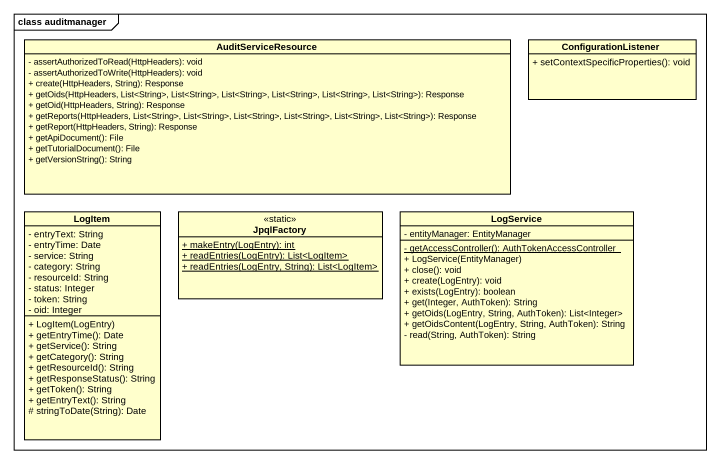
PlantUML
@startuml
mainframe class auditmanager
hide circle
hide empty members
skinparam classAttributeIconSize 0
class AuditServiceResource {
  - assertAuthorizedToRead(HttpHeaders): void
  - assertAuthorizedToWrite(HttpHeaders): void
  + create(HttpHeaders, String): Response
  + getOids(HttpHeaders, List<String>, List<String>, List<String>, List<String>, List<String>, List<String>): Response
  + getOid(HttpHeaders, String): Response
  + getReports(HttpHeaders, List<String>, List<String>, List<String>, List<String>, List<String>, List<String>): Response
  + getReport(HttpHeaders, String): Response
  + getApiDocument(): File
  + getTutorialDocument(): File
  + getVersionString(): String
}
class ConfigurationListener {
  + setContextSpecificProperties(): void
}
class LogItem {
  - entryText: String
  - entryTime: Date
  - service: String
  - category: String
  - resourceId: String
  - status: Integer
  - token: String
  - oid: Integer
  + LogItem(LogEntry)
  + getEntryTime(): Date
  + getService(): String
  + getCategory(): String
  + getResourceId(): String
  + getResponseStatus(): String
  + getToken(): String
  + getEntryText(): String
  # stringToDate(String): Date
}
class JpqlFactory <<static>> {
  {static} + makeEntry(LogEntry): int
  {static} + readEntries(LogEntry): List<LogItem>
  {static} + readEntries(LogEntry, String): List<LogItem>
}
class LogService {
  - entityManager: EntityManager
  {static} - getAccessController(): AuthTokenAccessController
  + LogService(EntityManager)
  + close(): void
  + create(LogEntry): void
  + exists(LogEntry): boolean
  + get(Integer, AuthToken): String
  + getOids(LogEntry, String, AuthToken): List<Integer>
  + getOidsContent(LogEntry, String, AuthToken): String
  - read(String, AuthToken): String
}
@enduml
